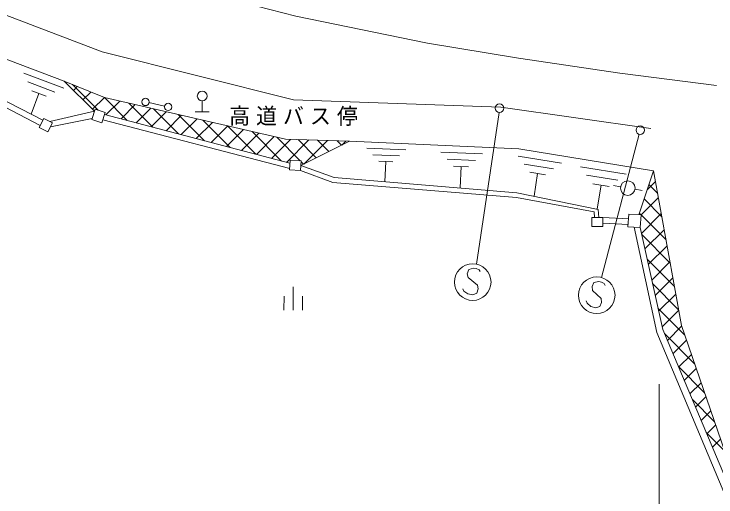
# Model space of a CAD drawing. Units: millimetres, scale not verified. Extents: x 40000 to 680000, y 20000 to 380000.
# Drawn here: x 109342 to 166846, y 245179 to 284700 of the extents above; entities that cross this region are included whole.
import ezdxf

# ---------------------------------------------------------------- set-up
doc = ezdxf.new("R2010")
doc.units = ezdxf.units.MM
doc.header["$LTSCALE"] = 1000
doc.linetypes.add('CHAIN', pattern=[18.5, 12, -1.5, 3.5, -1.5])
for name, color, linetype, lineweight in [('M-BMK', 2, 'CHAIN', 13), ('M-STR-HTXT', 7, 'Continuous', 13), ('M-STR-STRC', 7, 'Continuous', 13), ('M-WORK', 1, 'Continuous', 13)]:
    doc.layers.add(name, color=color, linetype=linetype, lineweight=lineweight)
doc.styles.add('ＭＳ Ｐゴシック', font='')
doc.styles.get('ＭＳ Ｐゴシック').set_extended_font_data('MS PGothic')

msp = doc.modelspace()

# ---------------------------------------------------------------- linework, layer by layer
at = {"layer": 'M-BMK'}
msp.add_lwpolyline([(71111, 300198), (92340, 294822), (132417, 284529), (143202, 282318), (150683, 281093), (158965, 279853), (166882, 278847)], dxfattribs=at)
at = {"layer": 'M-STR-HTXT'}
msp.add_line((162186, 254414), (162186, 232746), dxfattribs=at)
at = {"layer": 'M-STR-STRC'}
for p, q in [((147219, 264230), (149092, 276642)), ((160556, 274857), (157476, 263126)), ((146591, 263789), (146476, 263442)), ((146476, 263442), (146549, 263128)), ((146974, 263911), (146591, 263789)), ((147211, 263875), (146974, 263911)), ((147439, 263778), (147211, 263875)), ((147539, 263641), (147439, 263778)), ((146549, 263128), (147305, 262524)), ((157246, 262821), (156853, 262737)), ((157479, 262761), (157246, 262821)), ((146195, 262029), (146105, 262225)), ((147305, 262524), (147377, 262209)), ((156853, 262737), (156704, 262404)), ((156704, 262404), (156745, 262083)), ((157696, 262642), (157479, 262761)), ((157782, 262496), (157696, 262642)), ((146524, 261796), (146195, 262029)), ((146939, 261731), (146524, 261796)), ((147263, 261863), (146939, 261731)), ((147377, 262209), (147263, 261863)), ((156745, 262083), (157438, 261408)), ((156285, 261025), (156214, 261229)), ((157478, 261087), (157330, 260754)), ((157438, 261408), (157478, 261087)), ((156588, 260760), (156285, 261025)), ((156994, 260655), (156588, 260760)), ((157330, 260754), (156994, 260655))]:
    msp.add_line(p, q, dxfattribs=at)
for centre, radius in [((149119, 276990), 350), ((160647, 275198), 350), ((146918, 262767), 1500), ((157076, 261687), 1500)]:
    msp.add_circle(centre, radius, dxfattribs=at)
at = {"layer": 'M-WORK'}
for p, q in [((91532, 287500), (113442, 279206)), ((103618, 286515), (116550, 281622)), ((111700, 276009), (94849, 284690)), ((94696, 284262), (111486, 275580)), ((116550, 281622), (132227, 277682)), ((110138, 279867), (113412, 278627)), ((112690, 278302), (110464, 279145)), ((113442, 279206), (115938, 276746)), ((113442, 279206), (116743, 277873)), ((116224, 276836), (114143, 278923)), ((110789, 278423), (111968, 277977)), ((114208, 278451), (114526, 278769)), ((114991, 277679), (115635, 278321)), ((111379, 278200), (110734, 276497)), ((115774, 276907), (116743, 277873)), ((118619, 275992), (116743, 277873)), ((116743, 277873), (131591, 274453)), ((116875, 276450), (118009, 277581)), ((118108, 276126), (119275, 277290)), ((120724, 275439), (118760, 277409)), ((120391, 277451), (121679, 277167)), ((124762, 277592), (124761, 276692)), ((132227, 277682), (149216, 277089)), ((115938, 276746), (112280, 275914)), ((115719, 276064), (115991, 276911)), ((115991, 276911), (116820, 276645)), ((116820, 276645), (116548, 275798)), ((119340, 275802), (120540, 276999)), ((120573, 275478), (121806, 276707)), ((122829, 274885), (120776, 276944)), ((124189, 276693), (124761, 276692)), ((124761, 276692), (125332, 276691)), ((149216, 277089), (161498, 275323)), ((111777, 276165), (111405, 275417)), ((112497, 275806), (111777, 276165)), ((112324, 275460), (115747, 276150)), ((116548, 275798), (115719, 276064)), ((116630, 276055), (131925, 272073)), ((116766, 276479), (131950, 272488)), ((121806, 275154), (123071, 276416)), ((124934, 274332), (122793, 276480)), ((123039, 274830), (124337, 276124)), ((112124, 275059), (112497, 275806)), ((124272, 274506), (125603, 275833)), ((127039, 273779), (124809, 276015)), ((125505, 274182), (126868, 275541)), ((129144, 273225), (126826, 275551)), ((111405, 275417), (112124, 275059)), ((126738, 273858), (128134, 275250)), ((127971, 273534), (129399, 274958)), ((131249, 272672), (128842, 275087)), ((129204, 273210), (130665, 274667)), ((130437, 272886), (131996, 274441)), ((132775, 272700), (130858, 274622)), ((131591, 274453), (136828, 274287)), ((131669, 272562), (133506, 274393)), ((134102, 272926), (132612, 274421)), ((133083, 272417), (135016, 274345)), ((135139, 273444), (134216, 274370)), ((136177, 273962), (135821, 274319)), ((136203, 273975), (136526, 274297)), ((136828, 274287), (132842, 272297)), ((136828, 274287), (150700, 273661)), ((138252, 273723), (141449, 273579)), ((140914, 273091), (138740, 273189)), ((144315, 273400), (147712, 273247)), ((150700, 273661), (161735, 271879)), ((131966, 272749), (131918, 271958)), ((132866, 272695), (131966, 272749)), ((132818, 271904), (132866, 272695)), ((133065, 272409), (132861, 272613)), ((139229, 272654), (140380, 272602)), ((139804, 272628), (139729, 270966)), ((147144, 272728), (144834, 272832)), ((150645, 273075), (154199, 272501)), ((132842, 272297), (135579, 271325)), ((145353, 272264), (146576, 272209)), ((145965, 272236), (145885, 270470)), ((153539, 272024), (151122, 272414)), ((155749, 272209), (159501, 271603)), ((131918, 271958), (132818, 271904)), ((135453, 270916), (132818, 271904)), ((151599, 271754), (152878, 271547)), ((152239, 271651), (151940, 269802)), ((158803, 271100), (156252, 271512)), ((160521, 268279), (161735, 271879)), ((161735, 271879), (164020, 259198)), ((150495, 269700), (135453, 270916)), ((135579, 271325), (150533, 270078)), ((161209, 270319), (161893, 271001)), ((156756, 270815), (158106, 270597)), ((157431, 270706), (157116, 268755)), ((159034, 270566), (158444, 270675)), ((160216, 270358), (160808, 270259)), ((162071, 270014), (161350, 270737)), ((156858, 268500), (150495, 269700)), ((150533, 270078), (157195, 268718)), ((160707, 268266), (162130, 269685)), ((162414, 268112), (160957, 269573)), ((157195, 268718), (157262, 268040)), ((156685, 268041), (156684, 267313)), ((157589, 268040), (156685, 268041)), ((156903, 268041), (156858, 268500)), ((157588, 267312), (157589, 268040)), ((157589, 268040), (159680, 267941)), ((159635, 267294), (159707, 268335)), ((159707, 268335), (160707, 268266)), ((160707, 268266), (160565, 268408)), ((160707, 268266), (160635, 267224)), ((162756, 266210), (160707, 268266)), ((160741, 266746), (162368, 268368)), ((157589, 267587), (159648, 267480)), ((156684, 267313), (157588, 267312)), ((160635, 267224), (159635, 267294)), ((161990, 258645), (160141, 267259)), ((160635, 267224), (162482, 258895)), ((161023, 265474), (162605, 267051)), ((163099, 264309), (160762, 266653)), ((161305, 264202), (162842, 265734)), ((163442, 262407), (161206, 264649)), ((161587, 262930), (163080, 264418)), ((161870, 261658), (163317, 263101)), ((132220, 262362), (132217, 260462)), ((163785, 260505), (161650, 262646)), ((162152, 260386), (163554, 261784)), ((131459, 261603), (131457, 260463)), ((132979, 261600), (132977, 260460)), ((164276, 258455), (162095, 260642)), ((162434, 259114), (163792, 260468)), ((162482, 258895), (167849, 246191)), ((162865, 257990), (164035, 259157)), ((164020, 259198), (168405, 246436)), ((167497, 245560), (161990, 258645)), ((165092, 256078), (162628, 258549)), ((163326, 256897), (164432, 258000)), ((163788, 255804), (164830, 256843)), ((165909, 253701), (163770, 255846)), ((164250, 254711), (165227, 255685)), ((164712, 253618), (165625, 254528)), ((166725, 251324), (164912, 253143)), ((165173, 252525), (166022, 253371)), ((165635, 251432), (166420, 252214)), ((166097, 250339), (166817, 251057)), ((167542, 248948), (166054, 250440)), ((166558, 249246), (167215, 249900))]:
    msp.add_line(p, q, dxfattribs=at)
for centre, radius in [((124758, 277990), 400), ((120111, 277504), 300), ((121972, 277099), 300), ((159624, 270456), 600)]:
    msp.add_circle(centre, radius, dxfattribs=at)

# ---------------------------------------------------------------- texts
at = {"layer": 'M-WORK', "insert": (126964, 275559), "char_height": 1320, "attachment_point": 7, "rotation": 359.916, "style": 'ＭＳ Ｐゴシック'}
msp.add_mtext('\\T1.29;\\W0.95;高道バス停', dxfattribs=at)

doc.saveas('drawing.dxf')
